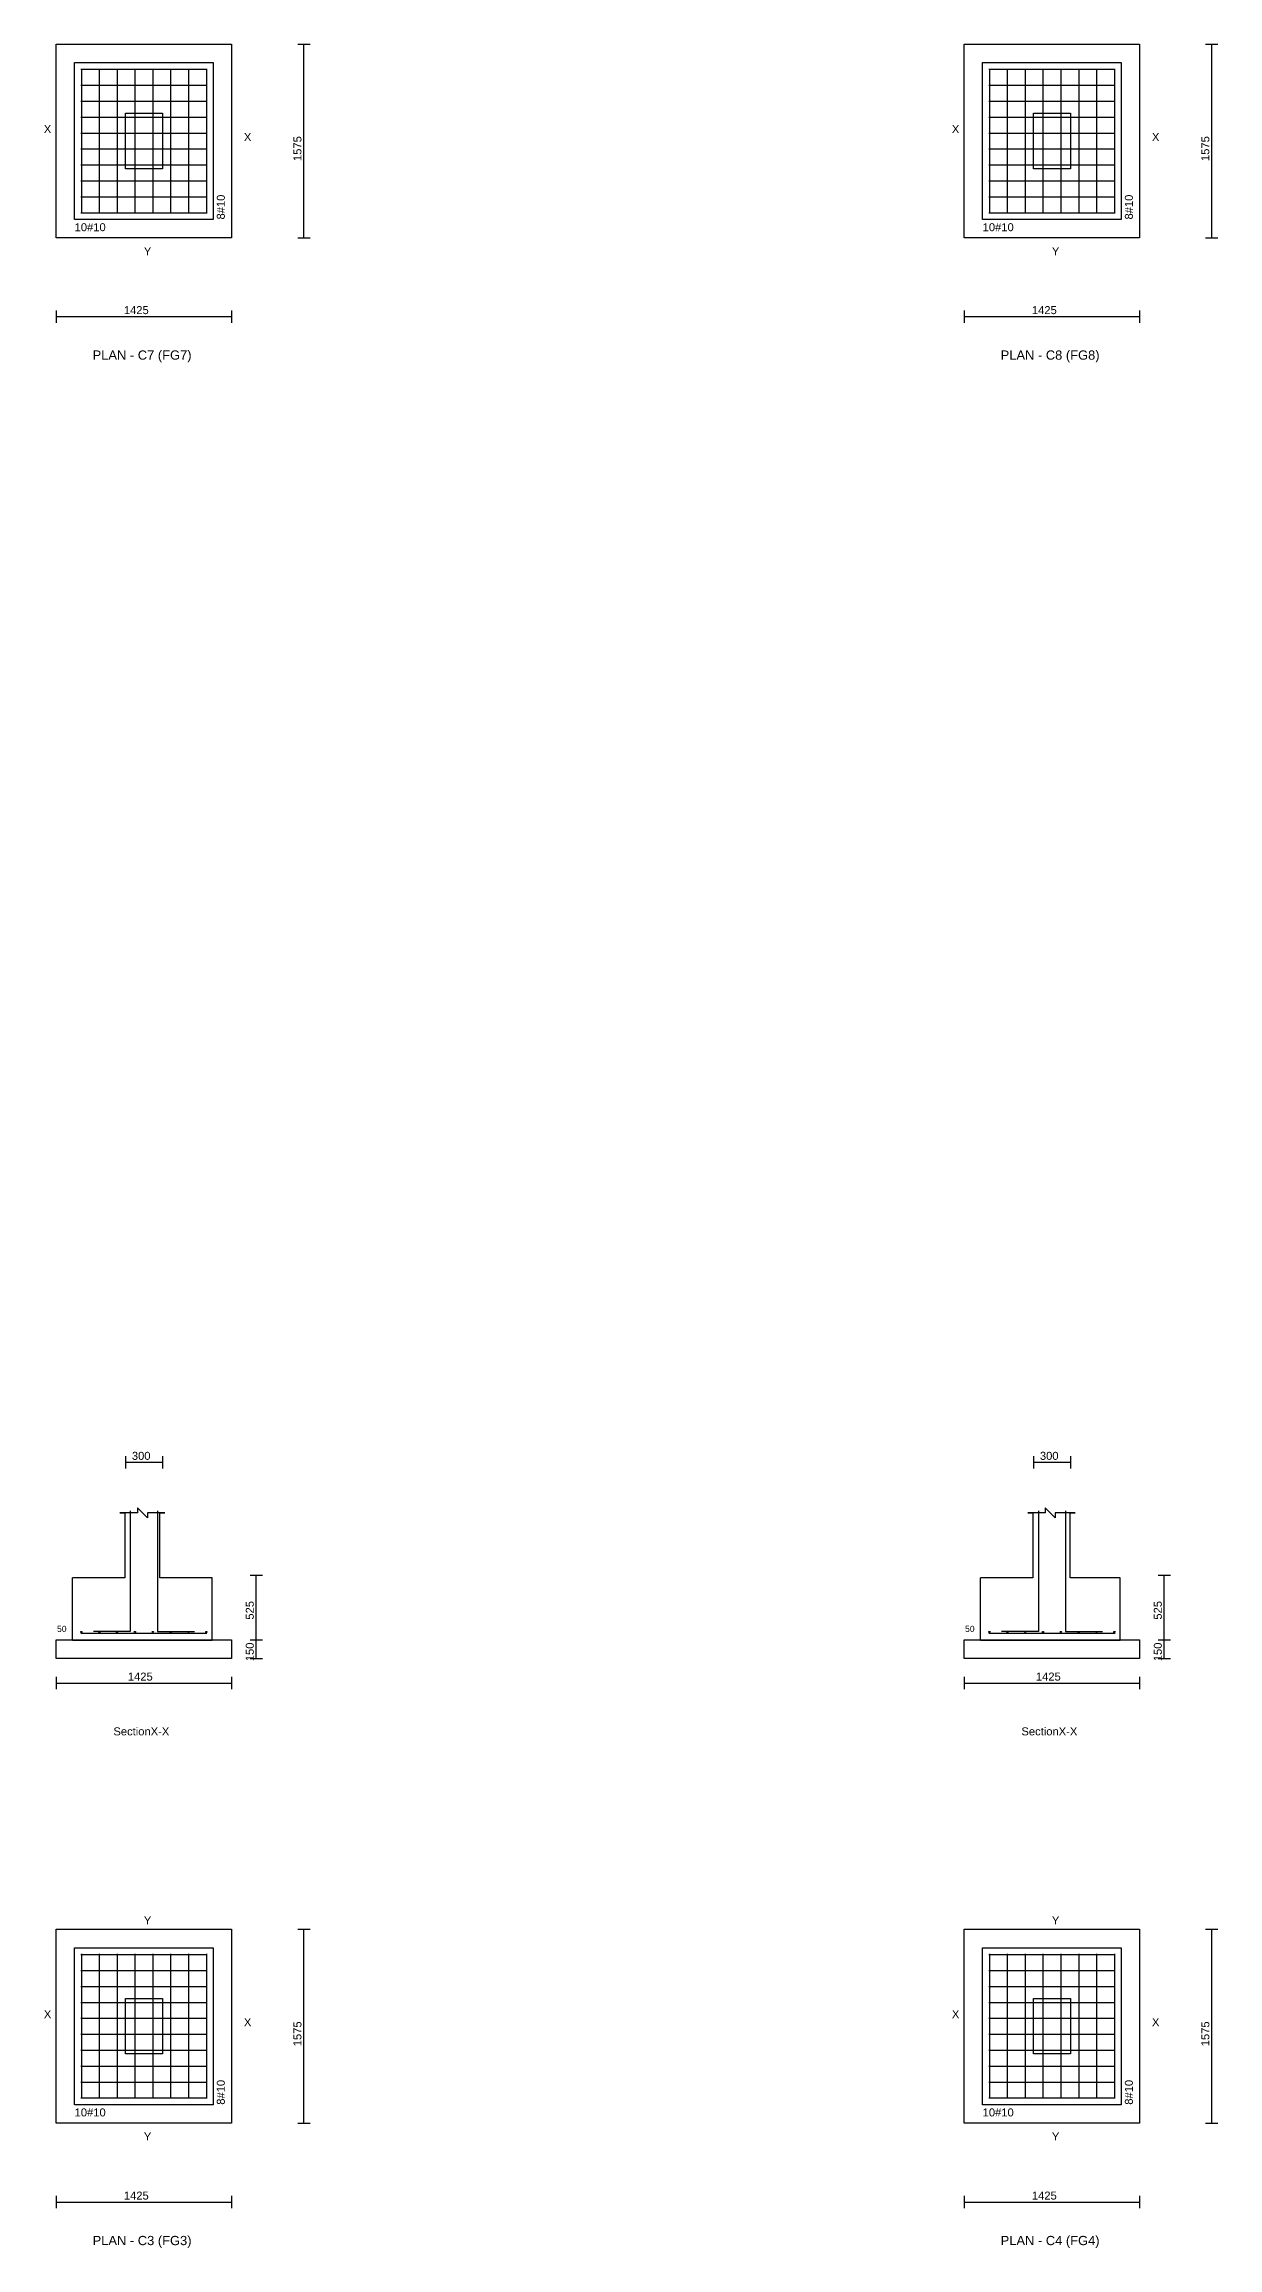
# Model space of a CAD drawing. Extents: x 0 to 27, y -1 to 285.
# Drawn here: x 15 to 24.54, y -0.66 to 17.24 of the extents above; entities that cross this region are included whole.
import ezdxf
from ezdxf.enums import TextEntityAlignment as Align

# ---------------------------------------------------------------- set-up
doc = ezdxf.new("R2010")
doc.units = 0
for name, color, linetype in [('Bottom_Cover', 7, 'CONTINUOUS'), ('Column_Bars', 4, 'CONTINUOUS'), ('Column_Dimension', 7, 'CONTINUOUS'), ('Columns', 4, 'CONTINUOUS'), ('dim_all', 7, 'CONTINUOUS'), ('Footing_Plan', 7, 'CONTINUOUS'), ('PCC', 2, 'CONTINUOUS'), ('PCC_Depth', 7, 'CONTINUOUS'), ('Pcc_Plan', 2, 'CONTINUOUS'), ('Plan', 7, 'CONTINUOUS'), ('Plan_Rf_Xdir', 1, 'CONTINUOUS'), ('Plan_Rf_Ydir', 3, 'CONTINUOUS'), ('Section', 2, 'CONTINUOUS'), ('SectionName', 3, 'CONTINUOUS'), ('Sectn_Rf_Xdir', 1, 'CONTINUOUS'), ('Sectn_Rf_Ydir', 3, 'CONTINUOUS'), ('Total_Depth', 7, 'CONTINUOUS'), ('X_Dimension', 7, 'CONTINUOUS')]:
    doc.layers.add(name, color=color, linetype=linetype)
doc.styles.add('STRUDS_Arial', font='ARIAL.TTF', dxfattribs={"height": 0.04})

msp = doc.modelspace()

# ---------------------------------------------------------------- linework, layer by layer
at = {"layer": 'Column_Bars'}
for p, q in [((15.7025, 5.325), (15.7025, 4.345)), ((15.9225, 5.325), (15.9225, 4.345)), ((23.0775, 5.325), (23.0775, 4.345)), ((23.2975, 5.325), (23.2975, 4.345)), ((15.7025, 4.345), (15.4025, 4.345)), ((15.9225, 4.345), (16.2225, 4.345)), ((23.0775, 4.345), (22.7775, 4.345)), ((23.2975, 4.345), (23.5975, 4.345))]:
    msp.add_line(p, q, dxfattribs=at)
at = {"layer": 'Columns'}
for p, q in [((15.6625, 16.225), (15.6625, 16.675)), ((15.6625, 16.675), (15.9625, 16.675)), ((15.9625, 16.675), (15.9625, 16.225)), ((23.0375, 16.225), (23.0375, 16.675)), ((23.0375, 16.675), (23.3375, 16.675)), ((23.3375, 16.675), (23.3375, 16.225)), ((15.9625, 16.225), (15.6625, 16.225)), ((23.3375, 16.225), (23.0375, 16.225)), ((15.6625, 0.9125), (15.6625, 1.3625)), ((15.6625, 1.3625), (15.9625, 1.3625)), ((15.9625, 1.3625), (15.9625, 0.9125)), ((23.0375, 0.9125), (23.0375, 1.3625)), ((23.0375, 1.3625), (23.3375, 1.3625)), ((23.3375, 1.3625), (23.3375, 0.9125)), ((15.9625, 0.9125), (15.6625, 0.9125)), ((23.3375, 0.9125), (23.0375, 0.9125))]:
    msp.add_line(p, q, dxfattribs=at)
at = {"layer": 'dim_all'}
for p, q in [((17.0622, 17.2375), (17.1622, 17.2375)), ((17.1122, 15.6625), (17.1122, 17.2375)), ((24.4359, 17.2375), (24.5359, 17.2375)), ((24.4859, 15.6625), (24.4859, 17.2375)), ((17.0622, 15.6625), (17.1622, 15.6625)), ((24.4359, 15.6625), (24.5359, 15.6625)), ((15.1, 15.074), (15.1, 14.974)), ((16.525, 15.074), (16.525, 14.974)), ((22.475, 15.074), (22.475, 14.974)), ((23.9, 15.074), (23.9, 14.974)), ((15.1, 15.024), (16.525, 15.024)), ((22.475, 15.024), (23.9, 15.024)), ((15.6625, 5.76809), (15.6625, 5.66809)), ((15.9625, 5.76809), (15.9625, 5.66809)), ((23.0375, 5.76809), (23.0375, 5.66809)), ((23.3375, 5.76809), (23.3375, 5.66809)), ((15.6625, 5.71809), (15.9625, 5.71809)), ((23.0375, 5.71809), (23.3375, 5.71809)), ((16.675, 4.8), (16.775, 4.8)), ((16.725, 4.275), (16.725, 4.8)), ((24.05, 4.8), (24.15, 4.8)), ((24.1, 4.275), (24.1, 4.8)), ((16.675, 4.275), (16.775, 4.275)), ((16.675, 4.275), (16.775, 4.275)), ((16.675, 4.125), (16.775, 4.125)), ((16.725, 4.125), (16.725, 4.275)), ((24.05, 4.275), (24.15, 4.275)), ((24.05, 4.275), (24.15, 4.275)), ((24.05, 4.125), (24.15, 4.125)), ((24.1, 4.125), (24.1, 4.275)), ((15.1, 3.975), (15.1, 3.875)), ((16.525, 3.975), (16.525, 3.875)), ((22.475, 3.975), (22.475, 3.875)), ((23.9, 3.975), (23.9, 3.875)), ((15.1, 3.925), (16.525, 3.925)), ((22.475, 3.925), (23.9, 3.925)), ((17.0622, 1.925), (17.1622, 1.925)), ((17.1122, 0.35), (17.1122, 1.925)), ((24.4359, 1.925), (24.5359, 1.925)), ((24.4859, 0.35), (24.4859, 1.925)), ((17.0622, 0.35), (17.1622, 0.35)), ((24.4359, 0.35), (24.5359, 0.35)), ((15.1, -0.24051), (15.1, -0.34051)), ((15.1, -0.29051), (16.525, -0.29051)), ((16.525, -0.24051), (16.525, -0.34051)), ((22.475, -0.24051), (22.475, -0.34051)), ((22.475, -0.29051), (23.9, -0.29051)), ((23.9, -0.24051), (23.9, -0.34051))]:
    msp.add_line(p, q, dxfattribs=at)
at = {"layer": 'Footing_Plan'}
for p, q in [((15.25, 15.8125), (15.25, 17.0875)), ((15.25, 17.0875), (16.375, 17.0875)), ((16.375, 17.0875), (16.375, 15.8125)), ((22.625, 15.8125), (22.625, 17.0875)), ((22.625, 17.0875), (23.75, 17.0875)), ((23.75, 17.0875), (23.75, 15.8125)), ((16.375, 15.8125), (15.25, 15.8125)), ((23.75, 15.8125), (22.625, 15.8125)), ((15.25, 0.5), (15.25, 1.775)), ((15.25, 1.775), (16.375, 1.775)), ((16.375, 1.775), (16.375, 0.5)), ((22.625, 0.5), (22.625, 1.775)), ((22.625, 1.775), (23.75, 1.775)), ((23.75, 1.775), (23.75, 0.5)), ((16.375, 0.5), (15.25, 0.5)), ((23.75, 0.5), (22.625, 0.5))]:
    msp.add_line(p, q, dxfattribs=at)
at = {"layer": 'PCC'}
for p, q in [((15.1, 4.125), (15.1, 4.275)), ((15.1, 4.275), (16.525, 4.275)), ((15.1, 4.125), (15.1, 4.275)), ((15.1, 4.275), (16.525, 4.275)), ((16.525, 4.125), (15.1, 4.125)), ((16.525, 4.125), (15.1, 4.125)), ((16.525, 4.275), (16.525, 4.125)), ((16.525, 4.275), (16.525, 4.125)), ((22.475, 4.125), (22.475, 4.275)), ((22.475, 4.275), (23.9, 4.275)), ((22.475, 4.125), (22.475, 4.275)), ((22.475, 4.275), (23.9, 4.275)), ((23.9, 4.125), (22.475, 4.125)), ((23.9, 4.125), (22.475, 4.125)), ((23.9, 4.275), (23.9, 4.125)), ((23.9, 4.275), (23.9, 4.125))]:
    msp.add_line(p, q, dxfattribs=at)
at = {"layer": 'Pcc_Plan'}
for p, q in [((15.1, 15.6625), (15.1, 17.2375)), ((15.1, 17.2375), (16.525, 17.2375)), ((16.525, 17.2375), (16.525, 15.6625)), ((22.475, 15.6625), (22.475, 17.2375)), ((22.475, 17.2375), (23.9, 17.2375)), ((23.9, 17.2375), (23.9, 15.6625)), ((16.525, 15.6625), (15.1, 15.6625)), ((23.9, 15.6625), (22.475, 15.6625)), ((15.1, 0.35), (15.1, 1.925)), ((15.1, 1.925), (16.525, 1.925)), ((16.525, 1.925), (16.525, 0.35)), ((22.475, 0.35), (22.475, 1.925)), ((22.475, 1.925), (23.9, 1.925)), ((23.9, 1.925), (23.9, 0.35)), ((16.525, 0.35), (15.1, 0.35)), ((23.9, 0.35), (22.475, 0.35))]:
    msp.add_line(p, q, dxfattribs=at)
at = {"layer": 'Plan_Rf_Xdir'}
for p, q in [((15.3, 17.0325), (16.325, 17.0325)), ((22.675, 17.0325), (23.7, 17.0325)), ((15.3, 16.9031), (16.325, 16.9031)), ((22.675, 16.9031), (23.7, 16.9031)), ((15.3, 16.7736), (16.325, 16.7736)), ((22.675, 16.7736), (23.7, 16.7736)), ((15.3, 16.6442), (16.325, 16.6442)), ((15.3, 16.5147), (16.325, 16.5147)), ((22.675, 16.6442), (23.7, 16.6442)), ((22.675, 16.5147), (23.7, 16.5147)), ((15.3, 16.3853), (16.325, 16.3853)), ((22.675, 16.3853), (23.7, 16.3853)), ((15.3, 16.2558), (16.325, 16.2558)), ((15.3, 16.1264), (16.325, 16.1264)), ((22.675, 16.2558), (23.7, 16.2558)), ((22.675, 16.1264), (23.7, 16.1264)), ((15.3, 15.9969), (16.325, 15.9969)), ((22.675, 15.9969), (23.7, 15.9969)), ((15.3, 15.8675), (16.325, 15.8675)), ((22.675, 15.8675), (23.7, 15.8675)), ((15.3, 1.72), (16.325, 1.72)), ((22.675, 1.72), (23.7, 1.72)), ((15.3, 1.59055), (16.325, 1.59055)), ((15.3, 1.46111), (16.325, 1.46111)), ((22.675, 1.59056), (23.7, 1.59056)), ((22.675, 1.46111), (23.7, 1.46111)), ((15.3, 1.33167), (16.325, 1.33167)), ((22.675, 1.33167), (23.7, 1.33167)), ((15.3, 1.20222), (16.325, 1.20222)), ((22.675, 1.20222), (23.7, 1.20222)), ((15.3, 1.07278), (16.325, 1.07278)), ((15.3, 0.94333), (16.325, 0.94333)), ((22.675, 1.07278), (23.7, 1.07278)), ((22.675, 0.94333), (23.7, 0.94333)), ((15.3, 0.81389), (16.325, 0.81389)), ((22.675, 0.81389), (23.7, 0.81389)), ((15.3, 0.68444), (16.325, 0.68444)), ((15.3, 0.555), (16.325, 0.555)), ((22.675, 0.68444), (23.7, 0.68444)), ((22.675, 0.555), (23.7, 0.555))]:
    msp.add_line(p, q, dxfattribs=at)
at = {"layer": 'Plan_Rf_Ydir'}
for p, q in [((15.305, 17.0375), (15.305, 15.8625)), ((15.45, 17.0375), (15.45, 15.8625)), ((15.595, 17.0375), (15.595, 15.8625)), ((15.74, 17.0375), (15.74, 15.8625)), ((15.885, 17.0375), (15.885, 15.8625)), ((16.03, 17.0375), (16.03, 15.8625)), ((16.175, 17.0375), (16.175, 15.8625)), ((16.32, 17.0375), (16.32, 15.8625)), ((22.68, 17.0375), (22.68, 15.8625)), ((22.825, 17.0375), (22.825, 15.8625)), ((22.97, 17.0375), (22.97, 15.8625)), ((23.115, 17.0375), (23.115, 15.8625)), ((23.26, 17.0375), (23.26, 15.8625)), ((23.405, 17.0375), (23.405, 15.8625)), ((23.55, 17.0375), (23.55, 15.8625)), ((23.695, 17.0375), (23.695, 15.8625)), ((15.305, 1.725), (15.305, 0.55)), ((15.45, 1.725), (15.45, 0.55)), ((15.595, 1.725), (15.595, 0.55)), ((15.74, 1.725), (15.74, 0.55)), ((15.885, 1.725), (15.885, 0.55)), ((16.03, 1.725), (16.03, 0.55)), ((16.175, 1.725), (16.175, 0.55)), ((16.32, 1.725), (16.32, 0.55)), ((22.68, 1.725), (22.68, 0.55)), ((22.825, 1.725), (22.825, 0.55)), ((22.97, 1.725), (22.97, 0.55)), ((23.115, 1.725), (23.115, 0.55)), ((23.26, 1.725), (23.26, 0.55)), ((23.405, 1.725), (23.405, 0.55)), ((23.55, 1.725), (23.55, 0.55)), ((23.695, 1.725), (23.695, 0.55))]:
    msp.add_line(p, q, dxfattribs=at)
at = {"layer": 'Section'}
for p, q in [((15.6588, 5.3074), (15.6183, 5.3074)), ((15.6183, 5.3074), (15.6588, 5.3074)), ((15.7601, 5.3074), (15.6588, 5.3074)), ((15.6588, 5.3074), (15.6588, 4.78071)), ((15.8412, 5.26688), (15.7601, 5.34791)), ((15.7601, 5.34791), (15.7601, 5.3074)), ((15.9424, 5.3074), (15.8412, 5.3074)), ((15.8412, 5.3074), (15.8412, 5.26688)), ((15.9424, 4.78071), (15.9424, 5.3074)), ((15.9424, 5.3074), (15.983, 5.3074)), ((15.983, 5.3074), (15.9424, 5.3074)), ((23.0325, 5.3074), (22.992, 5.3074)), ((22.992, 5.3074), (23.0325, 5.3074)), ((23.1338, 5.3074), (23.0325, 5.3074)), ((23.0325, 5.3074), (23.0325, 4.78071)), ((23.2148, 5.26688), (23.1338, 5.34791)), ((23.1338, 5.34791), (23.1338, 5.3074)), ((23.3363, 5.3074), (23.2148, 5.3074)), ((23.2148, 5.3074), (23.2148, 5.26688)), ((23.3363, 4.78071), (23.3363, 5.3074)), ((23.3363, 5.3074), (23.3768, 5.3074)), ((23.3768, 5.3074), (23.3363, 5.3074)), ((15.6588, 4.78071), (15.2334, 4.78071)), ((15.2334, 4.27428), (15.2334, 4.78071)), ((15.6588, 4.78071), (15.6588, 4.78071)), ((15.6588, 4.78071), (15.6588, 4.78071)), ((15.6588, 4.78071), (15.6588, 4.78071)), ((16.3678, 4.78071), (15.9424, 4.78071)), ((15.9424, 4.78071), (15.9424, 4.78071)), ((15.9424, 4.78071), (15.9424, 4.78071)), ((15.9424, 4.78071), (15.9424, 4.78071)), ((16.3678, 4.27428), (16.3678, 4.78071)), ((23.0325, 4.78071), (22.6071, 4.78071)), ((22.6071, 4.27428), (22.6071, 4.78071)), ((23.0325, 4.78071), (23.0325, 4.78071)), ((23.0325, 4.78071), (23.0325, 4.78071)), ((23.0325, 4.78071), (23.0325, 4.78071)), ((23.7415, 4.78071), (23.3363, 4.78071)), ((23.3363, 4.78071), (23.3363, 4.78071)), ((23.3363, 4.78071), (23.3363, 4.78071)), ((23.3363, 4.78071), (23.3363, 4.78071)), ((23.7415, 4.27428), (23.7415, 4.78071)), ((15.2334, 4.27428), (16.3678, 4.27428)), ((22.6071, 4.27428), (23.7415, 4.27428))]:
    msp.add_line(p, q, dxfattribs=at)
at = {"layer": 'Sectn_Rf_Xdir'}
for p, q in [((15.3, 4.33), (16.325, 4.33)), ((22.675, 4.33), (23.7, 4.33))]:
    msp.add_line(p, q, dxfattribs=at)
at = {"layer": 'Sectn_Rf_Ydir'}
for centre in [(15.305, 4.34), (15.45, 4.34), (15.595, 4.34), (15.74, 4.34), (15.885, 4.34), (16.03, 4.34), (16.175, 4.34), (16.32, 4.34), (22.68, 4.34), (22.825, 4.34), (22.97, 4.34), (23.115, 4.34), (23.26, 4.34), (23.405, 4.34), (23.55, 4.34), (23.695, 4.34)]:
    msp.add_circle(centre, 0.005, dxfattribs=at)

# ---------------------------------------------------------------- texts
at = {"layer": 'Bottom_Cover', "style": 'STRUDS_Arial'}
for p in [(15.1071, 4.34), (22.4821, 4.34)]:
    msp.add_text('50', height=0.05, dxfattribs=at).set_placement(p)
at = {"layer": 'Column_Dimension', "style": 'STRUDS_Arial'}
for p in [(15.715, 5.73809), (23.09, 5.73809)]:
    msp.add_text('300', height=0.065, dxfattribs=at).set_placement(p)
at = {"layer": 'dim_all', "style": 'STRUDS_Arial'}
for p in [(17.0922, 16.2875), (24.4659, 16.2875), (17.0922, 0.975), (24.4659, 0.975)]:
    msp.add_text('1575 ', height=0.065, rotation=90, dxfattribs=at).set_placement(p)
for p in [(15.65, 15.044), (23.025, 15.044), (15.65, -0.27051), (23.025, -0.27051)]:
    msp.add_text('1425 ', height=0.065, dxfattribs=at).set_placement(p)
at = {"layer": 'PCC_Depth', "style": 'STRUDS_Arial'}
for p in [(16.705, 4.1025), (24.08, 4.1025)]:
    msp.add_text('150', height=0.065, rotation=90, dxfattribs=at).set_placement(p)
at = {"layer": 'Plan', "style": 'STRUDS_Arial'}
for s, p in [('PLAN - C7 (FG7) ', (15.8125, 14.674)), ('PLAN - C8 (FG8) ', (23.1875, 14.674)), ('PLAN - C3 (FG3) ', (15.8125, -0.64051)), ('PLAN - C4 (FG4) ', (23.1875, -0.64051))]:
    msp.add_text(s, height=0.075, dxfattribs=at).set_placement(p, align=Align.CENTER)
at = {"layer": 'Plan_Rf_Xdir', "style": 'STRUDS_Arial'}
for p in [(15.25, 15.7175), (22.625, 15.7175), (15.25, 0.405), (22.625, 0.405)]:
    msp.add_text('10#10', height=0.065, dxfattribs=at).set_placement(p)
at = {"layer": 'Plan_Rf_Ydir', "style": 'STRUDS_Arial'}
for p in [(16.47, 15.8125), (23.845, 15.8125), (16.47, 0.5), (23.845, 0.5)]:
    msp.add_text('8#10', height=0.065, rotation=90, dxfattribs=at).set_placement(p)
at = {"layer": 'Section', "style": 'STRUDS_Arial'}
for p in [(15.565, 3.5), (22.94, 3.5)]:
    msp.add_text('SectionX-X', height=0.065, dxfattribs=at).set_placement(p)
at = {"layer": 'SectionName', "style": 'STRUDS_Arial'}
for s, p in [('X', (15, 16.515)), ('X', (16.625, 16.45)), ('X', (22.375, 16.515)), ('X', (24, 16.45)), ('Y', (15.8125, 15.5225)), ('Y', (23.1875, 15.5225)), ('Y', (15.8125, 1.965)), ('Y', (23.1875, 1.965)), ('X', (15, 1.2025)), ('X', (22.375, 1.2025)), ('X', (16.625, 1.1375)), ('X', (24, 1.1375)), ('Y', (15.8125, 0.21)), ('Y', (23.1875, 0.21))]:
    msp.add_text(s, height=0.065, dxfattribs=at).set_placement(p)
at = {"layer": 'Total_Depth', "style": 'STRUDS_Arial'}
for p in [(16.705, 4.44), (24.08, 4.44)]:
    msp.add_text('525', height=0.065, rotation=90, dxfattribs=at).set_placement(p)
at = {"layer": 'X_Dimension', "style": 'STRUDS_Arial'}
for p in [(15.6825, 3.945), (23.0575, 3.945)]:
    msp.add_text('1425', height=0.065, dxfattribs=at).set_placement(p)

doc.saveas('drawing.dxf')
